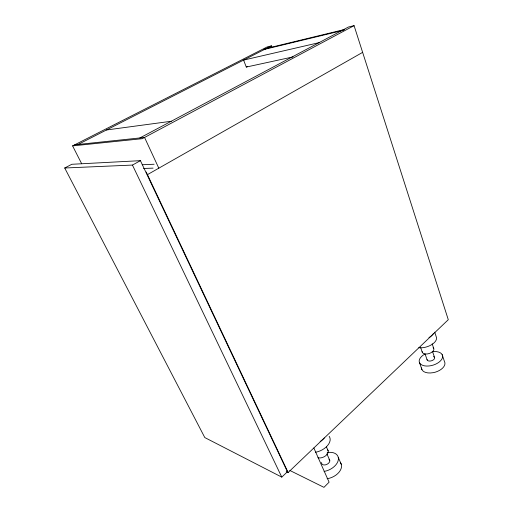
<?xml version="1.0" encoding="UTF-8"?>
<svg xmlns="http://www.w3.org/2000/svg" width="513" height="513" viewBox="0 0 513 513"><rect width="100%" height="100%" fill="white"/><g stroke="black" fill="none" stroke-linecap="round" stroke-linejoin="round"><path stroke-width="0.77" d="M281.784 477.122L287.427 471.748L140.421 160.665L71.814 164.282L64.715 168.001L204.802 437.57L281.784 477.122L132.45 165.071L64.715 168.001M286.228 471.55L288.133 472.505L448.285 319.708L354.073 25.65L348.43 27.029L139.889 137.946M147.443 174.638L362.633 52.364M132.45 165.071L140.421 160.665M354.073 25.65L142.236 138.69L72.596 145.891L81.657 163.711M319.041 42.662L243.592 60.092L246.291 67.056L247.696 66.331M78.021 144.48L271.492 45.869L272.044 47.363M72.596 145.891L267.202 46.92L271.492 45.869M246.291 67.056L292.994 56.924M106.467 129.981L171.265 121.26M74.667 144.833L144.557 137.452L158.806 168.181M327.114 478.706L327.352 478.693A13.338 8.657 -25.4 0 0 339.093 472.146A13.338 8.657 -25.4 0 0 340.452 462.579M142.216 164.75L154.124 164.237M143.563 168.463L153.066 168.136M289.781 470.421L323.959 487.35L329.096 482.182L313.847 447.971M146.205 172.015L288.133 472.505M326.916 453.864L329.776 460.392M326.371 446.772L328.179 450.901M338.279 457.391L341.401 464.637M419.551 362.774L421.949 369.636M420.525 347.192L422.34 352.463M425.104 354.008L427.169 360.03M432.478 351.341L434.517 357.381M432.177 343.825L433.703 348.359M434.703 332.161L436.127 336.451A12.216 6.496 -16.8 0 1 431.984 344.46A12.216 6.496 -16.8 0 1 418.73 347.731M442.161 354.624L444.457 361.543A11.985 6.765 -16.2 0 1 433.376 372.65L430.304 372.983A12.017 6.784 -16.2 0 1 421.526 367.917M433.504 356.58A3.924 2.18 -16.4 0 1 432.337 360.485A3.924 2.18 -16.4 0 1 427.034 359.478M432.202 351.681A12.075 6.707 -16.4 0 1 441.622 359.485A12.075 6.707 -16.4 0 1 423.09 365.487A12.075 6.707 -16.4 0 1 424.937 354.034M433.1 347.66A6.073 3.302 -16.6 0 1 429.586 353.399A6.073 3.302 -16.6 0 1 422.141 351.629M433.53 333.335A12.274 6.406 -16.9 0 1 428.971 337.605M328.942 459.193A4.367 2.789 -25.3 0 1 326.775 464.425A4.367 2.789 -25.3 0 1 321.606 462.502M327.217 452.562A13.447 8.593 -25.3 0 1 338.336 459.86A13.447 8.593 -25.3 0 1 324.107 471.421M327.736 449.882A6.765 4.239 -25.2 0 1 325.749 455.717A6.765 4.239 -25.2 0 1 317.945 457.756M329.16 436.319A13.627 8.343 -25.1 0 1 327.531 445.611A13.627 8.343 -25.1 0 1 315.553 452.235M324.274 437.993A13.704 8.24 -25 0 1 320.144 441.513M344.672 29.459L342.812 30.447L263.599 49.588L265.368 48.69L344.672 29.459"/></g></svg>
